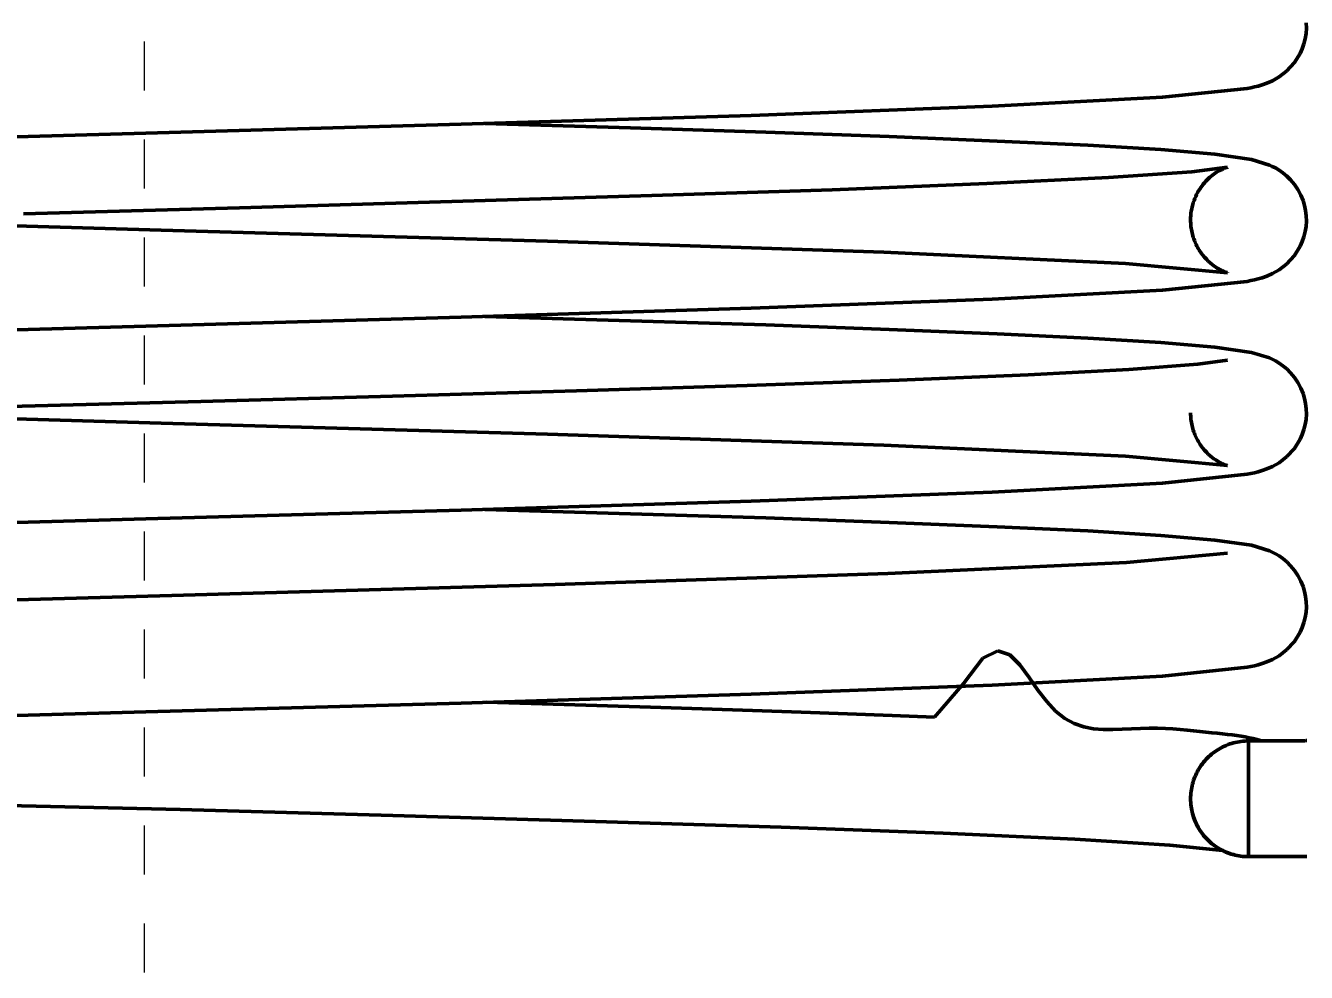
# Model space of a CAD drawing. Header units: inches. Extents: x 0.8 to 17.2, y 0.6 to 12.1.
# Drawn here: x 4.828 to 7.441, y 6.167 to 8.099 of the extents above; entities that cross this region are included whole.
import ezdxf

# ---------------------------------------------------------------- set-up
doc = ezdxf.new("R2010")
doc.units = ezdxf.units.IN
doc.header["$MEASUREMENT"] = 0
doc.linetypes.add('CENTER2', pattern=[1.125, 0.75, -0.125, 0.125, -0.125])
for name, color, linetype, lineweight in [('BEMASSUNG', 7, 'Continuous', 18), ('MITTELLINIE', 7, 'CENTER2', 18), ('SICHTKANTE', 7, 'Continuous', 50)]:
    doc.layers.add(name, color=color, linetype=linetype, lineweight=lineweight)
doc.styles.add('ISO_DWG_RFN', font='arial.ttf')
doc.dimstyles.new('DWG_RFN', dxfattribs={"dimtxt": 0.137795, "dimasz": 0.11811, "dimexe": 0.049213, "dimexo": 0.031496, "dimgap": 0.031496, "dimtad": 1, "dimlfac": 25.4, "dimtxsty": 'ISO_DWG_RFN', "dimcen": 2.5, "dimclrd": 7, "dimclre": 7, "dimclrt": 7, "dimadec": 1, "dimazin": 3, "dimtfac": 1, "dimtmove": 0, "dimatfit": 3, "dimfxl": 0, "dimlwd": 18, "dimlwe": 18})

# ---------------------------------------------------------------- blocks, each defined once
blk = doc.blocks.new('*D8')
at = {"layer": 'BEMASSUNG', "color": 7, "lineweight": 18, "transparency": 16777216}
for p, q in [((8.2036, 6.9129), (8.2036, 7.6289)), ((7.4724, 6.9129), (8.2529, 6.9129)), ((8.2036, 6.6398), (8.2036, 6.7948)), ((7.4724, 6.5217), (8.2529, 6.5217))]:
    blk.add_line(p, q, dxfattribs=at)
at = {"layer": 'BEMASSUNG', "color": 7, "transparency": 16777216}
for points in [[(8.184, 6.7948), (8.2233, 6.7948), (8.2036, 6.9129)], [(8.184, 6.6398), (8.2233, 6.6398), (8.2036, 6.5217)]]:
    blk.add_solid(points, dxfattribs=at)
at = {"layer": 'Defpoints', "color": 0, "transparency": 16777216}
for p in [(7.4409, 6.9129), (8.2036, 6.9129), (7.4409, 6.5217)]:
    blk.add_point(p, dxfattribs=at)
at = {"layer": 'BEMASSUNG', "color": 7, "lineweight": 18, "transparency": 16777216, "insert": (8.0065, 7.065), "char_height": 0.137795, "attachment_point": 1, "rotation": 90, "style": 'ISO_DWG_RFN'}
blk.add_mtext('\\A1;{P 5,00}', dxfattribs=at)

msp = doc.modelspace()

# ---------------------------------------------------------------- linework, layer by layer
at = {"layer": 'MITTELLINIE', "ltscale": 0.089822}
msp.add_line((5.07087, 6.16732), (5.07087, 9.19882), dxfattribs=at)
at = {"layer": 'SICHTKANTE'}
for p, q in [((7.44065, 8.10481), (7.44092, 8.09402)), ((7.44022, 8.08326), (7.43855, 8.07264)), ((7.44092, 8.09402), (7.44022, 8.08326)), ((7.4325, 8.05226), (7.42823, 8.04272)), ((7.43597, 8.06227), (7.4325, 8.05226)), ((7.43855, 8.07264), (7.43597, 8.06227)), ((7.41649, 8.02379), (7.4006, 8.00663)), ((7.42823, 8.04272), (7.41649, 8.02379)), ((7.38513, 7.99471), (7.37156, 7.98699)), ((7.4006, 8.00663), (7.38513, 7.99471)), ((7.31994, 7.97116), (7.14743, 7.95315)), ((7.32732, 7.97265), (7.31994, 7.97116)), ((7.33478, 7.97416), (7.32732, 7.97265)), ((7.34243, 7.97614), (7.33478, 7.97416)), ((7.3507, 7.97868), (7.34243, 7.97614)), ((7.36019, 7.98205), (7.3507, 7.97868)), ((7.37156, 7.98699), (7.36019, 7.98205)), ((7.14743, 7.95315), (6.79974, 7.9347)), ((6.79974, 7.9347), (6.30846, 7.91624)), ((5.71685, 7.89812), (5.07344, 7.88002)), ((6.30846, 7.91624), (5.71685, 7.89812)), ((5.76497, 7.89951), (6.06207, 7.89059)), ((6.06207, 7.89059), (6.33859, 7.88217)), ((5.07344, 7.88002), (4.4292, 7.8617)), ((6.33859, 7.88217), (6.59019, 7.87287)), ((6.59019, 7.87287), (6.81028, 7.86393)), ((6.81028, 7.86393), (6.99522, 7.85549)), ((6.99522, 7.85549), (7.14406, 7.84631)), ((7.14406, 7.84631), (7.25418, 7.83683)), ((7.25418, 7.83683), (7.32915, 7.82637)), ((7.32915, 7.82637), (7.36546, 7.81493)), ((7.36546, 7.81493), (7.37136, 7.81222)), ((7.37136, 7.81222), (7.37794, 7.80884)), ((7.03715, 7.78914), (6.78906, 7.77698)), ((7.20719, 7.80117), (7.03715, 7.78914)), ((7.28021, 7.81035), (7.20719, 7.80117)), ((7.2383, 7.78438), (7.24089, 7.7869)), ((7.24089, 7.7869), (7.24347, 7.78925)), ((7.24347, 7.78925), (7.24601, 7.79143)), ((7.24601, 7.79143), (7.24917, 7.79397)), ((7.24917, 7.79397), (7.25221, 7.79624)), ((7.25221, 7.79624), (7.25511, 7.79825)), ((7.25511, 7.79825), (7.25786, 7.80003)), ((7.25786, 7.80003), (7.26044, 7.8016)), ((7.26044, 7.8016), (7.26283, 7.80296)), ((7.26283, 7.80296), (7.26505, 7.80416)), ((7.26505, 7.80416), (7.26708, 7.80519)), ((7.26708, 7.80519), (7.26894, 7.80607)), ((7.26894, 7.80607), (7.27062, 7.80684)), ((7.27062, 7.80684), (7.27213, 7.80749)), ((7.27213, 7.80749), (7.27348, 7.80804)), ((7.27348, 7.80804), (7.27469, 7.80851)), ((7.27469, 7.80851), (7.27575, 7.80891)), ((7.27575, 7.80891), (7.27667, 7.80924)), ((7.27667, 7.80924), (7.27747, 7.80952)), ((7.27747, 7.80952), (7.27816, 7.80974)), ((7.27816, 7.80974), (7.27873, 7.80993)), ((7.27873, 7.80993), (7.2792, 7.81007)), ((7.2792, 7.81007), (7.27958, 7.81018)), ((7.27958, 7.81018), (7.27986, 7.81026)), ((7.27986, 7.81026), (7.28005, 7.81031)), ((7.28005, 7.81031), (7.28017, 7.81034)), ((7.28017, 7.81034), (7.28021, 7.81035)), ((7.37794, 7.80884), (7.38513, 7.80454)), ((7.38513, 7.80454), (7.39282, 7.79911)), ((7.39282, 7.79911), (7.4008, 7.79243)), ((7.4008, 7.79243), (7.40884, 7.78445)), ((6.47386, 7.76461), (6.10544, 7.75244)), ((6.78906, 7.77698), (6.47386, 7.76461)), ((7.21902, 7.75859), (7.22115, 7.76231)), ((7.22115, 7.76231), (7.22338, 7.7659)), ((7.22338, 7.7659), (7.22571, 7.76936)), ((7.22571, 7.76936), (7.22812, 7.77267)), ((7.22812, 7.77267), (7.2306, 7.77583)), ((7.2306, 7.77583), (7.23314, 7.77884)), ((7.23314, 7.77884), (7.23571, 7.78169)), ((7.23571, 7.78169), (7.2383, 7.78438)), ((7.40884, 7.78445), (7.41662, 7.77517)), ((7.41662, 7.77517), (7.42379, 7.76468)), ((7.42379, 7.76468), (7.42991, 7.75312)), ((5.69743, 7.74015), (5.26494, 7.72788)), ((6.10544, 7.75244), (5.69743, 7.74015)), ((7.2079, 7.72974), (7.20903, 7.7341)), ((7.20903, 7.7341), (7.21032, 7.7384)), ((7.21032, 7.7384), (7.21177, 7.74262)), ((7.21177, 7.74262), (7.21337, 7.74676)), ((7.21337, 7.74676), (7.21512, 7.75081)), ((7.21512, 7.75081), (7.217, 7.75476)), ((7.217, 7.75476), (7.21902, 7.75859)), ((7.42991, 7.75312), (7.43417, 7.7425)), ((7.43417, 7.7425), (7.43724, 7.73231)), ((5.26494, 7.72788), (4.82393, 7.7156)), ((7.20473, 7.70276), (7.20482, 7.70731)), ((7.20482, 7.70731), (7.20508, 7.71185)), ((7.20508, 7.71185), (7.20553, 7.71637)), ((7.20553, 7.71637), (7.20614, 7.72087)), ((7.20614, 7.72087), (7.20693, 7.72533)), ((7.20693, 7.72533), (7.2079, 7.72974)), ((7.43724, 7.73231), (7.43942, 7.72181)), ((7.43942, 7.72181), (7.44065, 7.71111)), ((7.44065, 7.71111), (7.44092, 7.70032)), ((4.31292, 7.70452), (5.10466, 7.68215)), ((5.10466, 7.68215), (5.89307, 7.65951)), ((7.20477, 7.69947), (7.20473, 7.70276)), ((7.20491, 7.69618), (7.20477, 7.69947)), ((7.20515, 7.6929), (7.20491, 7.69618)), ((7.20547, 7.68962), (7.20515, 7.6929)), ((7.20589, 7.68636), (7.20547, 7.68962)), ((7.20639, 7.68312), (7.20589, 7.68636)), ((7.20699, 7.6799), (7.20639, 7.68312)), ((7.44022, 7.68956), (7.43856, 7.67894)), ((7.44092, 7.70032), (7.44022, 7.68956)), ((5.89307, 7.65951), (6.57921, 7.63707)), ((7.20768, 7.6767), (7.20699, 7.6799)), ((7.20845, 7.67353), (7.20768, 7.6767)), ((7.20932, 7.67039), (7.20845, 7.67353)), ((7.21026, 7.66729), (7.20932, 7.67039)), ((7.21129, 7.66423), (7.21026, 7.66729)), ((7.2124, 7.6612), (7.21129, 7.66423)), ((7.21359, 7.65823), (7.2124, 7.6612)), ((7.21485, 7.6553), (7.21359, 7.65823)), ((7.21619, 7.65242), (7.21485, 7.6553)), ((7.4325, 7.65855), (7.42824, 7.64902)), ((7.43597, 7.66857), (7.4325, 7.65855)), ((7.43856, 7.67894), (7.43597, 7.66857)), ((6.57921, 7.63707), (7.07181, 7.61423)), ((7.21759, 7.6496), (7.21619, 7.65242)), ((7.21906, 7.64684), (7.21759, 7.6496)), ((7.22059, 7.64414), (7.21906, 7.64684)), ((7.22218, 7.6415), (7.22059, 7.64414)), ((7.22382, 7.63894), (7.22218, 7.6415)), ((7.22551, 7.63644), (7.22382, 7.63894)), ((7.22724, 7.63402), (7.22551, 7.63644)), ((7.22902, 7.63168), (7.22724, 7.63402)), ((7.23289, 7.62695), (7.22902, 7.63168)), ((7.41649, 7.63009), (7.4006, 7.61293)), ((7.42824, 7.64902), (7.41649, 7.63009)), ((7.07181, 7.61423), (7.28021, 7.59516)), ((7.23688, 7.62258), (7.23289, 7.62695)), ((7.24089, 7.61861), (7.23688, 7.62258)), ((7.24486, 7.61505), (7.24089, 7.61861)), ((7.24872, 7.6119), (7.24486, 7.61505)), ((7.25242, 7.60913), (7.24872, 7.6119)), ((7.25591, 7.60673), (7.25242, 7.60913)), ((7.25917, 7.60467), (7.25591, 7.60673)), ((7.26217, 7.60291), (7.25917, 7.60467)), ((7.26491, 7.60143), (7.26217, 7.60291)), ((7.4006, 7.61293), (7.38514, 7.60101)), ((7.31994, 7.57746), (7.14743, 7.55945)), ((7.26738, 7.60018), (7.26491, 7.60143)), ((7.26958, 7.59914), (7.26738, 7.60018)), ((7.27153, 7.59828), (7.26958, 7.59914)), ((7.27324, 7.59757), (7.27153, 7.59828)), ((7.27472, 7.59698), (7.27324, 7.59757)), ((7.27599, 7.59651), (7.27472, 7.59698)), ((7.27707, 7.59613), (7.27599, 7.59651)), ((7.27797, 7.59583), (7.27707, 7.59613)), ((7.27869, 7.5956), (7.27797, 7.59583)), ((7.27926, 7.59543), (7.27869, 7.5956)), ((7.27968, 7.5953), (7.27926, 7.59543)), ((7.27997, 7.59522), (7.27968, 7.5953)), ((7.28014, 7.59518), (7.27997, 7.59522)), ((7.28021, 7.59516), (7.28014, 7.59518)), ((7.32732, 7.57895), (7.31994, 7.57746)), ((7.33478, 7.58046), (7.32732, 7.57895)), ((7.34244, 7.58244), (7.33478, 7.58046)), ((7.3507, 7.58498), (7.34244, 7.58244)), ((7.36019, 7.58835), (7.3507, 7.58498)), ((7.37156, 7.59329), (7.36019, 7.58835)), ((7.38514, 7.60101), (7.37156, 7.59329)), ((7.14743, 7.55945), (6.79975, 7.541)), ((6.79975, 7.541), (6.30846, 7.52254)), ((5.71686, 7.50442), (5.07345, 7.48632)), ((6.30846, 7.52254), (5.71686, 7.50442)), ((5.76497, 7.50581), (6.06207, 7.49689)), ((5.07345, 7.48632), (4.42921, 7.468)), ((6.06207, 7.49689), (6.33859, 7.48847)), ((6.33859, 7.48847), (6.59019, 7.47917)), ((6.59019, 7.47917), (6.81028, 7.47023)), ((6.81028, 7.47023), (6.99521, 7.46179)), ((6.99521, 7.46179), (7.14405, 7.45261)), ((7.14405, 7.45261), (7.25418, 7.44313)), ((7.25418, 7.44313), (7.32914, 7.43267)), ((7.32914, 7.43267), (7.36546, 7.42123)), ((7.36546, 7.42123), (7.37136, 7.41852)), ((7.07868, 7.3979), (6.87309, 7.38706)), ((7.21976, 7.40869), (7.07868, 7.3979)), ((7.28021, 7.41665), (7.21976, 7.40869)), ((7.27928, 7.41639), (7.27932, 7.4164)), ((7.27932, 7.4164), (7.27935, 7.41642)), ((7.27935, 7.41642), (7.27939, 7.41643)), ((7.27939, 7.41643), (7.27943, 7.41644)), ((7.27943, 7.41644), (7.27947, 7.41645)), ((7.27947, 7.41645), (7.2795, 7.41646)), ((7.2795, 7.41646), (7.27954, 7.41647)), ((7.27954, 7.41647), (7.27957, 7.41648)), ((7.27957, 7.41648), (7.2796, 7.41649)), ((7.2796, 7.41649), (7.27963, 7.4165)), ((7.27963, 7.4165), (7.27966, 7.41651)), ((7.27966, 7.41651), (7.27969, 7.41651)), ((7.27969, 7.41651), (7.27972, 7.41652)), ((7.27972, 7.41652), (7.27975, 7.41653)), ((7.27975, 7.41653), (7.27978, 7.41654)), ((7.27978, 7.41654), (7.2798, 7.41654)), ((7.2798, 7.41654), (7.27983, 7.41655)), ((7.27983, 7.41655), (7.27985, 7.41656)), ((7.27985, 7.41656), (7.27988, 7.41656)), ((7.27988, 7.41656), (7.2799, 7.41657)), ((7.2799, 7.41657), (7.27992, 7.41658)), ((7.27992, 7.41658), (7.27994, 7.41658)), ((7.27994, 7.41658), (7.27996, 7.41659)), ((7.27996, 7.41659), (7.27998, 7.41659)), ((7.27998, 7.41659), (7.28, 7.4166)), ((7.28, 7.4166), (7.28002, 7.4166)), ((7.28002, 7.4166), (7.28004, 7.41661)), ((7.28004, 7.41661), (7.28005, 7.41661)), ((7.28005, 7.41661), (7.28007, 7.41661)), ((7.28007, 7.41661), (7.28008, 7.41662)), ((7.28008, 7.41662), (7.28009, 7.41662)), ((7.28009, 7.41662), (7.28011, 7.41662)), ((7.28011, 7.41662), (7.28012, 7.41663)), ((7.28012, 7.41663), (7.28013, 7.41663)), ((7.28013, 7.41663), (7.28014, 7.41663)), ((7.28014, 7.41663), (7.28015, 7.41664)), ((7.28015, 7.41664), (7.28016, 7.41664)), ((7.28016, 7.41664), (7.28017, 7.41664)), ((7.28017, 7.41664), (7.28017, 7.41664)), ((7.28017, 7.41664), (7.28018, 7.41664)), ((7.28018, 7.41664), (7.28019, 7.41665)), ((7.28019, 7.41665), (7.28019, 7.41665)), ((7.28019, 7.41665), (7.2802, 7.41665)), ((7.2802, 7.41665), (7.2802, 7.41665)), ((7.2802, 7.41665), (7.2802, 7.41665)), ((7.2802, 7.41665), (7.2802, 7.41665)), ((7.2802, 7.41665), (7.28021, 7.41665)), ((7.28021, 7.41665), (7.28021, 7.41665)), ((7.37136, 7.41852), (7.37794, 7.41514)), ((7.37794, 7.41514), (7.38513, 7.41084)), ((7.38513, 7.41084), (7.39282, 7.40541)), ((7.39282, 7.40541), (7.4008, 7.39873)), ((7.4008, 7.39873), (7.40884, 7.39075)), ((6.61037, 7.37597), (6.30007, 7.36495)), ((6.87309, 7.38706), (6.61037, 7.37597)), ((7.40884, 7.39075), (7.41662, 7.38147)), ((7.41662, 7.38147), (7.42379, 7.37098)), ((7.42379, 7.37098), (7.42991, 7.35942)), ((5.57703, 7.34294), (5.18594, 7.33205)), ((5.95235, 7.35405), (5.57703, 7.34294)), ((6.30007, 7.36495), (5.95235, 7.35405)), ((7.42991, 7.35942), (7.43417, 7.3488)), ((7.43417, 7.3488), (7.43724, 7.33861)), ((5.18594, 7.33205), (4.79562, 7.32204)), ((7.43724, 7.33861), (7.43942, 7.32811)), ((7.43942, 7.32811), (7.44065, 7.31741)), ((7.44065, 7.31741), (7.44092, 7.30662)), ((4.31292, 7.31082), (5.10466, 7.28845)), ((7.20477, 7.30577), (7.20473, 7.30906)), ((7.20491, 7.30248), (7.20477, 7.30577)), ((7.20514, 7.2992), (7.20491, 7.30248)), ((7.20547, 7.29592), (7.20514, 7.2992)), ((7.20589, 7.29266), (7.20547, 7.29592)), ((7.20639, 7.28942), (7.20589, 7.29266)), ((7.20699, 7.2862), (7.20639, 7.28942)), ((7.44022, 7.29586), (7.43855, 7.28524)), ((7.44092, 7.30662), (7.44022, 7.29586)), ((5.10466, 7.28845), (5.89307, 7.2658)), ((5.89307, 7.2658), (6.57921, 7.24337)), ((7.20768, 7.283), (7.20699, 7.2862)), ((7.20845, 7.27983), (7.20768, 7.283)), ((7.20932, 7.27669), (7.20845, 7.27983)), ((7.21026, 7.27359), (7.20932, 7.27669)), ((7.21129, 7.27053), (7.21026, 7.27359)), ((7.2124, 7.2675), (7.21129, 7.27053)), ((7.21359, 7.26453), (7.2124, 7.2675)), ((7.21485, 7.2616), (7.21359, 7.26453)), ((7.4325, 7.26485), (7.42824, 7.25531)), ((7.43597, 7.27487), (7.4325, 7.26485)), ((7.43855, 7.28524), (7.43597, 7.27487)), ((6.57921, 7.24337), (7.0718, 7.22052)), ((7.21619, 7.25872), (7.21485, 7.2616)), ((7.21759, 7.2559), (7.21619, 7.25872)), ((7.21906, 7.25314), (7.21759, 7.2559)), ((7.22059, 7.25044), (7.21906, 7.25314)), ((7.22218, 7.2478), (7.22059, 7.25044)), ((7.22382, 7.24524), (7.22218, 7.2478)), ((7.22551, 7.24274), (7.22382, 7.24524)), ((7.22724, 7.24032), (7.22551, 7.24274)), ((7.22902, 7.23798), (7.22724, 7.24032)), ((7.23289, 7.23325), (7.22902, 7.23798)), ((7.42824, 7.25531), (7.41649, 7.23638)), ((7.0718, 7.22052), (7.28021, 7.20146)), ((7.23688, 7.22888), (7.23289, 7.23325)), ((7.24089, 7.22491), (7.23688, 7.22888)), ((7.24486, 7.22135), (7.24089, 7.22491)), ((7.24872, 7.2182), (7.24486, 7.22135)), ((7.25241, 7.21543), (7.24872, 7.2182)), ((7.25591, 7.21303), (7.25241, 7.21543)), ((7.25917, 7.21097), (7.25591, 7.21303)), ((7.26217, 7.20921), (7.25917, 7.21097)), ((7.4006, 7.21923), (7.38513, 7.20731)), ((7.41649, 7.23638), (7.4006, 7.21923)), ((7.26491, 7.20773), (7.26217, 7.20921)), ((7.26738, 7.20648), (7.26491, 7.20773)), ((7.26958, 7.20544), (7.26738, 7.20648)), ((7.27153, 7.20458), (7.26958, 7.20544)), ((7.27324, 7.20387), (7.27153, 7.20458)), ((7.27472, 7.20328), (7.27324, 7.20387)), ((7.27599, 7.20281), (7.27472, 7.20328)), ((7.27707, 7.20243), (7.27599, 7.20281)), ((7.27796, 7.20213), (7.27707, 7.20243)), ((7.27869, 7.2019), (7.27796, 7.20213)), ((7.27926, 7.20173), (7.27869, 7.2019)), ((7.27968, 7.2016), (7.27926, 7.20173)), ((7.27997, 7.20152), (7.27968, 7.2016)), ((7.28014, 7.20148), (7.27997, 7.20152)), ((7.28021, 7.20146), (7.28014, 7.20148)), ((7.32732, 7.18525), (7.31994, 7.18376)), ((7.33478, 7.18676), (7.32732, 7.18525)), ((7.34244, 7.18874), (7.33478, 7.18676)), ((7.3507, 7.19128), (7.34244, 7.18874)), ((7.36019, 7.19465), (7.3507, 7.19128)), ((7.37156, 7.19959), (7.36019, 7.19465)), ((7.38513, 7.20731), (7.37156, 7.19959)), ((7.14743, 7.16575), (6.79975, 7.1473)), ((7.31994, 7.18376), (7.14743, 7.16575)), ((6.79975, 7.1473), (6.30846, 7.12884)), ((5.71686, 7.11072), (5.07345, 7.09262)), ((6.30846, 7.12884), (5.71686, 7.11072)), ((5.76497, 7.11211), (6.06207, 7.10319)), ((5.07345, 7.09262), (4.42921, 7.0743)), ((6.06207, 7.10319), (6.33859, 7.09477)), ((6.33859, 7.09477), (6.59019, 7.08547)), ((6.59019, 7.08547), (6.81028, 7.07653)), ((6.81028, 7.07653), (6.99521, 7.06809)), ((6.99521, 7.06809), (7.14405, 7.05891)), ((7.14405, 7.05891), (7.25418, 7.04943)), ((7.25418, 7.04943), (7.32914, 7.03897)), ((7.32914, 7.03897), (7.36546, 7.02753)), ((6.5873, 6.98134), (7.07427, 7.00404)), ((7.07427, 7.00404), (7.28021, 7.02295)), ((7.36546, 7.02753), (7.37136, 7.02482)), ((7.37136, 7.02482), (7.37794, 7.02144)), ((7.37794, 7.02144), (7.38513, 7.01714)), ((7.38513, 7.01714), (7.39282, 7.01171)), ((7.39282, 7.01171), (7.4008, 7.00503)), ((7.4008, 7.00503), (7.40884, 6.99705)), ((5.90824, 6.95906), (6.5873, 6.98134)), ((7.40884, 6.99705), (7.41662, 6.98777)), ((7.41662, 6.98777), (7.42379, 6.97728)), ((7.42379, 6.97728), (7.42991, 6.96572)), ((5.12633, 6.93656), (5.90824, 6.95906)), ((7.42991, 6.96572), (7.43417, 6.9551)), ((7.43417, 6.9551), (7.43724, 6.94491)), ((4.33854, 6.91434), (5.12633, 6.93656)), ((7.43724, 6.94491), (7.43942, 6.93441)), ((7.43942, 6.93441), (7.44065, 6.92371)), ((7.44065, 6.92371), (7.44092, 6.91292)), ((7.44022, 6.90216), (7.43855, 6.89154)), ((7.44092, 6.91292), (7.44022, 6.90216)), ((7.43597, 6.88116), (7.4325, 6.87115)), ((7.43855, 6.89154), (7.43597, 6.88116)), ((7.42823, 6.86161), (7.41649, 6.84268)), ((7.4325, 6.87115), (7.42823, 6.86161)), ((6.81134, 6.82336), (6.78111, 6.80885)), ((6.83569, 6.81524), (6.81134, 6.82336)), ((7.4006, 6.82553), (7.38513, 6.81361)), ((7.41649, 6.84268), (7.4006, 6.82553)), ((6.78111, 6.80885), (6.74189, 6.75738)), ((6.85647, 6.79483), (6.83569, 6.81524)), ((6.87531, 6.76931), (6.85647, 6.79483)), ((7.33478, 6.79306), (7.32732, 6.79155)), ((7.34243, 6.79504), (7.33478, 6.79306)), ((7.3507, 6.79758), (7.34243, 6.79504)), ((7.36019, 6.80095), (7.3507, 6.79758)), ((7.37156, 6.80588), (7.36019, 6.80095)), ((7.38513, 6.81361), (7.37156, 6.80588)), ((7.14743, 6.77205), (6.79974, 6.7536)), ((6.89334, 6.74343), (6.87531, 6.76931)), ((7.31994, 6.79006), (7.14743, 6.77205)), ((7.32732, 6.79155), (7.31994, 6.79006)), ((6.79974, 6.7536), (6.30846, 6.73514)), ((6.74189, 6.75738), (6.6823, 6.68838)), ((6.91127, 6.72002), (6.89334, 6.74343)), ((5.71686, 6.71702), (5.07344, 6.69892)), ((6.30846, 6.73514), (5.71686, 6.71702)), ((5.88219, 6.71511), (5.76837, 6.71851)), ((5.99374, 6.71172), (5.88219, 6.71511)), ((6.92949, 6.70059), (6.91127, 6.72002)), ((5.07344, 6.69892), (4.42921, 6.6806)), ((6.10267, 6.70834), (5.99374, 6.71172)), ((6.20862, 6.705), (6.10267, 6.70834)), ((6.31122, 6.70169), (6.20862, 6.705)), ((6.41016, 6.6984), (6.31122, 6.70169)), ((6.50513, 6.69513), (6.41016, 6.6984)), ((6.59589, 6.69182), (6.50513, 6.69513)), ((6.6823, 6.68838), (6.59589, 6.69182)), ((6.94818, 6.68563), (6.92949, 6.70059)), ((6.96735, 6.675), (6.94818, 6.68563)), ((6.9869, 6.66816), (6.96735, 6.675)), ((7.00667, 6.66437), (6.9869, 6.66816)), ((7.02649, 6.66281), (7.00667, 6.66437)), ((7.04615, 6.66271), (7.02649, 6.66281)), ((7.06548, 6.66341), (7.04615, 6.66271)), ((7.08434, 6.66438), (7.06548, 6.66341)), ((7.10261, 6.66523), (7.08434, 6.66438)), ((7.12021, 6.66572), (7.10261, 6.66523)), ((7.1371, 6.66574), (7.12021, 6.66572)), ((7.15325, 6.66527), (7.1371, 6.66574)), ((7.16868, 6.66439), (7.15325, 6.66527)), ((7.18341, 6.6632), (7.16868, 6.66439)), ((7.19747, 6.66182), (7.18341, 6.6632)), ((7.21091, 6.66037), (7.19747, 6.66182)), ((7.22376, 6.65894), (7.21091, 6.66037)), ((7.23606, 6.65759), (7.22376, 6.65894)), ((7.24783, 6.65636), (7.23606, 6.65759)), ((7.25909, 6.65522), (7.24783, 6.65636)), ((7.26983, 6.65413), (7.25909, 6.65522)), ((7.28007, 6.65304), (7.26983, 6.65413)), ((7.2898, 6.6519), (7.28007, 6.65304)), ((7.29904, 6.65064), (7.2898, 6.6519)), ((7.29218, 6.63567), (7.29594, 6.63662)), ((7.29594, 6.63662), (7.29973, 6.63744)), ((7.30783, 6.64926), (7.29904, 6.65064)), ((7.29973, 6.63744), (7.30355, 6.63813)), ((7.30355, 6.63813), (7.30738, 6.6387)), ((7.30738, 6.6387), (7.31123, 6.63915)), ((7.31624, 6.64774), (7.30783, 6.64926)), ((7.31123, 6.63915), (7.31509, 6.63946)), ((7.31509, 6.63946), (7.31896, 6.63965)), ((7.32439, 6.64609), (7.31624, 6.64774)), ((7.31896, 6.63965), (7.32283, 6.63972)), ((7.32283, 6.63976), (7.43307, 6.63976)), ((7.32283, 6.63972), (7.32283, 6.6394)), ((7.32283, 6.6394), (7.32283, 6.63909)), ((7.32283, 6.63909), (7.32283, 6.63878)), ((7.32283, 6.63878), (7.32283, 6.63822)), ((7.32283, 6.63822), (7.32283, 6.6375)), ((7.32283, 6.6375), (7.32283, 6.63677)), ((7.32283, 6.63677), (7.32283, 6.63598)), ((7.33249, 6.64429), (7.32439, 6.64609)), ((7.34083, 6.64226), (7.33249, 6.64429)), ((7.34982, 6.63976), (7.34083, 6.64226)), ((7.43307, 6.63976), (7.43436, 6.63978)), ((7.43436, 6.63978), (7.43564, 6.63985)), ((7.43564, 6.63985), (7.43693, 6.63995)), ((7.43693, 6.63995), (7.43821, 6.6401)), ((7.43821, 6.6401), (7.43948, 6.64029)), ((7.43948, 6.64029), (7.44075, 6.64052)), ((7.44075, 6.64052), (7.44201, 6.64079)), ((7.24189, 6.60763), (7.24476, 6.61024)), ((7.24476, 6.61024), (7.24771, 6.61276)), ((7.24771, 6.61276), (7.25074, 6.61517)), ((7.25074, 6.61517), (7.25385, 6.61749)), ((7.25385, 6.61749), (7.25704, 6.6197)), ((7.25704, 6.6197), (7.26029, 6.62181)), ((7.26029, 6.62181), (7.26362, 6.62381)), ((7.26362, 6.62381), (7.267, 6.62569)), ((7.267, 6.62569), (7.27045, 6.62747)), ((7.27045, 6.62747), (7.27395, 6.62913)), ((7.27395, 6.62913), (7.27751, 6.63068)), ((7.27751, 6.63068), (7.28112, 6.63211)), ((7.28112, 6.63211), (7.28477, 6.63342)), ((7.28477, 6.63342), (7.28846, 6.63461)), ((7.28846, 6.63461), (7.29218, 6.63567)), ((7.32283, 6.63598), (7.32283, 6.63485)), ((7.32283, 6.63485), (7.32283, 6.63371)), ((7.32283, 6.63371), (7.32283, 6.63258)), ((7.32283, 6.63258), (7.32283, 6.63117)), ((7.32283, 6.63117), (7.32283, 6.62964)), ((7.32283, 6.62964), (7.32283, 6.62812)), ((7.32283, 6.62812), (7.32283, 6.62649)), ((7.32283, 6.62649), (7.32283, 6.62459)), ((7.32283, 6.62459), (7.32283, 6.62269)), ((7.32283, 6.62269), (7.32283, 6.62079)), ((7.32283, 6.62079), (7.32283, 6.61859)), ((7.32283, 6.61859), (7.32283, 6.61635)), ((7.32283, 6.61635), (7.32283, 6.6141)), ((7.32283, 6.6141), (7.32283, 6.61171)), ((7.32283, 6.61171), (7.32283, 6.60914)), ((7.22235, 6.58371), (7.22444, 6.58696)), ((7.22444, 6.58696), (7.22663, 6.59015)), ((7.22663, 6.59015), (7.22893, 6.59327)), ((7.22893, 6.59327), (7.23133, 6.59631)), ((7.23133, 6.59631), (7.23383, 6.59926)), ((7.23383, 6.59926), (7.23642, 6.60214)), ((7.23642, 6.60214), (7.23911, 6.60493)), ((7.23911, 6.60493), (7.24189, 6.60763)), ((7.32283, 6.60914), (7.32283, 6.60657)), ((7.32283, 6.60657), (7.32283, 6.604)), ((7.32283, 6.604), (7.32283, 6.60114)), ((7.32283, 6.60114), (7.32283, 6.59828)), ((7.32283, 6.59828), (7.32283, 6.59541)), ((7.32283, 6.59541), (7.32283, 6.59241)), ((7.32283, 6.59241), (7.32283, 6.58929)), ((7.32283, 6.58929), (7.32283, 6.58617)), ((7.32283, 6.58617), (7.32283, 6.58302)), ((7.20972, 6.55564), (7.21089, 6.55931)), ((7.21089, 6.55931), (7.21218, 6.56294)), ((7.21218, 6.56294), (7.21359, 6.56653)), ((7.21359, 6.56653), (7.21511, 6.57007)), ((7.21511, 6.57007), (7.21675, 6.57356)), ((7.21675, 6.57356), (7.21851, 6.577)), ((7.21851, 6.577), (7.22038, 6.58039)), ((7.22038, 6.58039), (7.22235, 6.58371)), ((7.32283, 6.58302), (7.32283, 6.57968)), ((7.32283, 6.57968), (7.32283, 6.57634)), ((7.32283, 6.57634), (7.32283, 6.57301)), ((7.32283, 6.57301), (7.32283, 6.56954)), ((7.32283, 6.56954), (7.32283, 6.56602)), ((7.32283, 6.56602), (7.32283, 6.56251)), ((7.32283, 6.56251), (7.32283, 6.55895)), ((7.32283, 6.55895), (7.32283, 6.5553)), ((7.20497, 6.52928), (7.20528, 6.53309)), ((7.20528, 6.53309), (7.20571, 6.53689)), ((7.20571, 6.53689), (7.20627, 6.54068)), ((7.20627, 6.54068), (7.20695, 6.54445)), ((7.20695, 6.54445), (7.20775, 6.54821)), ((7.20775, 6.54821), (7.20868, 6.55194)), ((7.20868, 6.55194), (7.20972, 6.55564)), ((7.32283, 6.5553), (7.32283, 6.55165)), ((7.32283, 6.55165), (7.32283, 6.548)), ((7.32283, 6.548), (7.32283, 6.54427)), ((7.32283, 6.54427), (7.32283, 6.54053)), ((7.32283, 6.54053), (7.32283, 6.53678)), ((7.32283, 6.53678), (7.32283, 6.53302)), ((7.32283, 6.53302), (7.32283, 6.52923)), ((5.14388, 6.49977), (4.72348, 6.50965)), ((7.20472, 6.52165), (7.20479, 6.52547)), ((7.20479, 6.51784), (7.20472, 6.52165)), ((7.20479, 6.52547), (7.20497, 6.52928)), ((7.20497, 6.51403), (7.20479, 6.51784)), ((7.20528, 6.51022), (7.20497, 6.51403)), ((7.20571, 6.50642), (7.20528, 6.51022)), ((7.20627, 6.50263), (7.20571, 6.50642)), ((7.32283, 6.52923), (7.32283, 6.52544)), ((7.32283, 6.52544), (7.32283, 6.52165)), ((7.32283, 6.52165), (7.32283, 6.5178)), ((7.32283, 6.5178), (7.32283, 6.51394)), ((7.32283, 6.51394), (7.32283, 6.51008)), ((7.32283, 6.51008), (7.32283, 6.50625)), ((7.32283, 6.50625), (7.32283, 6.50244)), ((5.5771, 6.48777), (5.14388, 6.49977)), ((5.99103, 6.47549), (5.5771, 6.48777)), ((7.20695, 6.49885), (7.20627, 6.50263)), ((7.20775, 6.4951), (7.20695, 6.49885)), ((7.20868, 6.49137), (7.20775, 6.4951)), ((7.20972, 6.48767), (7.20868, 6.49137)), ((7.21089, 6.484), (7.20972, 6.48767)), ((7.21218, 6.48037), (7.21089, 6.484)), ((7.21359, 6.47678), (7.21218, 6.48037)), ((7.32283, 6.50244), (7.32283, 6.49864)), ((7.32283, 6.49864), (7.32283, 6.49484)), ((7.32283, 6.49484), (7.32283, 6.49113)), ((7.32283, 6.49113), (7.32283, 6.48742)), ((7.32283, 6.48742), (7.32283, 6.4837)), ((7.32283, 6.4837), (7.32283, 6.48009)), ((7.32283, 6.48009), (7.32283, 6.47653)), ((6.36985, 6.46342), (5.99103, 6.47549)), ((6.70022, 6.45117), (6.36985, 6.46342)), ((7.21511, 6.47324), (7.21359, 6.47678)), ((7.21675, 6.46974), (7.21511, 6.47324)), ((7.21851, 6.4663), (7.21675, 6.46974)), ((7.22038, 6.46292), (7.21851, 6.4663)), ((7.22235, 6.4596), (7.22038, 6.46292)), ((7.22444, 6.45634), (7.22235, 6.4596)), ((7.22663, 6.45316), (7.22444, 6.45634)), ((7.32283, 6.47653), (7.32283, 6.47296)), ((7.32283, 6.47296), (7.32283, 6.46944)), ((7.32283, 6.46944), (7.32283, 6.46606)), ((7.32283, 6.46606), (7.32283, 6.46268)), ((7.32283, 6.46268), (7.32283, 6.4593)), ((7.32283, 6.4593), (7.32283, 6.45611)), ((7.32283, 6.45611), (7.32283, 6.45296)), ((6.96836, 6.43899), (6.70022, 6.45117)), ((7.16253, 6.42704), (6.96836, 6.43899)), ((7.22893, 6.45004), (7.22663, 6.45316)), ((7.23133, 6.447), (7.22893, 6.45004)), ((7.23383, 6.44404), (7.23133, 6.447)), ((7.23642, 6.44117), (7.23383, 6.44404)), ((7.23911, 6.43838), (7.23642, 6.44117)), ((7.24189, 6.43567), (7.23911, 6.43838)), ((7.24476, 6.43306), (7.24189, 6.43567)), ((7.24771, 6.43055), (7.24476, 6.43306)), ((7.25074, 6.42813), (7.24771, 6.43055)), ((7.25385, 6.42582), (7.25074, 6.42813)), ((7.32283, 6.45296), (7.32283, 6.44981)), ((7.32283, 6.44981), (7.32283, 6.44678)), ((7.32283, 6.44678), (7.32283, 6.4439)), ((7.32283, 6.4439), (7.32283, 6.44102)), ((7.32283, 6.44102), (7.32283, 6.43814)), ((7.32283, 6.43814), (7.32283, 6.43556)), ((7.32283, 6.43556), (7.32283, 6.43299)), ((7.32283, 6.43299), (7.32283, 6.43041)), ((7.32283, 6.43041), (7.32283, 6.42803)), ((7.32283, 6.42803), (7.32283, 6.4258)), ((7.2702, 6.41592), (7.16253, 6.42704)), ((7.25704, 6.42361), (7.25385, 6.42582)), ((7.26029, 6.4215), (7.25704, 6.42361)), ((7.26362, 6.4195), (7.26029, 6.4215)), ((7.267, 6.41761), (7.26362, 6.4195)), ((7.27045, 6.41584), (7.267, 6.41761)), ((7.27395, 6.41417), (7.27045, 6.41584)), ((7.27751, 6.41263), (7.27395, 6.41417)), ((7.28112, 6.4112), (7.27751, 6.41263)), ((7.28477, 6.40989), (7.28112, 6.4112)), ((7.28846, 6.4087), (7.28477, 6.40989)), ((7.29218, 6.40763), (7.28846, 6.4087)), ((7.29594, 6.40669), (7.29218, 6.40763)), ((7.29973, 6.40587), (7.29594, 6.40669)), ((7.30355, 6.40517), (7.29973, 6.40587)), ((7.30738, 6.4046), (7.30355, 6.40517)), ((7.31123, 6.40416), (7.30738, 6.4046)), ((7.31509, 6.40384), (7.31123, 6.40416)), ((7.31896, 6.40365), (7.31509, 6.40384)), ((7.32283, 6.40359), (7.31896, 6.40365)), ((7.32283, 6.4258), (7.32283, 6.42356)), ((7.32283, 6.42356), (7.32283, 6.42138)), ((7.32283, 6.42138), (7.32283, 6.41951)), ((7.32283, 6.41951), (7.32283, 6.41764)), ((7.32283, 6.41764), (7.32283, 6.41577)), ((7.32283, 6.41577), (7.32283, 6.41418)), ((7.32283, 6.41418), (7.32283, 6.41271)), ((7.32283, 6.41271), (7.32283, 6.41123)), ((7.32283, 6.41123), (7.32283, 6.40987)), ((7.32283, 6.40987), (7.32283, 6.4088)), ((7.32283, 6.4088), (7.32283, 6.40773)), ((7.32283, 6.40773), (7.32283, 6.40666)), ((7.32283, 6.40666), (7.32283, 6.40595)), ((7.32283, 6.40595), (7.32283, 6.4053)), ((7.32283, 6.4053), (7.32283, 6.40466)), ((7.32283, 6.40466), (7.32283, 6.40419)), ((7.32283, 6.40419), (7.32283, 6.40398)), ((7.32283, 6.40398), (7.32283, 6.40376)), ((7.32283, 6.40376), (7.32283, 6.40354)), ((7.32283, 6.40358), (7.32283, 6.40359)), ((7.32283, 6.40359), (7.32283, 6.40359)), ((7.32283, 6.40359), (7.32283, 6.40359)), ((7.32283, 6.40357), (7.32283, 6.40358)), ((7.32283, 6.40358), (7.32283, 6.40358)), ((7.32283, 6.40358), (7.32283, 6.40358)), ((7.32283, 6.40358), (7.32283, 6.40358)), ((7.32283, 6.40358), (7.32283, 6.40358)), ((7.32283, 6.40358), (7.32283, 6.40358)), ((7.32283, 6.40356), (7.32283, 6.40357)), ((7.32283, 6.40357), (7.32283, 6.40357)), ((7.32283, 6.40357), (7.32283, 6.40357)), ((7.32283, 6.40357), (7.32283, 6.40357)), ((7.32283, 6.40357), (7.32283, 6.40357)), ((7.32283, 6.40357), (7.32283, 6.40357)), ((7.32283, 6.40355), (7.32283, 6.40356)), ((7.32283, 6.40356), (7.32283, 6.40356)), ((7.32283, 6.40356), (7.32283, 6.40356)), ((7.32283, 6.40356), (7.32283, 6.40356)), ((7.32283, 6.40356), (7.32283, 6.40356)), ((7.32283, 6.40356), (7.32283, 6.40356)), ((7.32283, 6.40356), (7.32283, 6.40356)), ((7.32283, 6.40356), (7.32283, 6.40356)), ((7.32283, 6.40356), (7.32283, 6.40356)), ((7.32283, 6.40354), (7.32283, 6.40355)), ((7.32283, 6.40355), (7.32283, 6.40355)), ((7.32283, 6.40355), (7.32283, 6.40355)), ((7.32283, 6.40355), (7.32283, 6.40355)), ((7.32283, 6.40355), (7.32283, 6.40355)), ((7.32283, 6.40355), (7.32283, 6.40355)), ((7.32283, 6.40355), (7.32283, 6.40355)), ((7.32283, 6.40355), (7.32283, 6.40355)), ((7.32283, 6.40355), (7.32283, 6.40355)), ((7.32283, 6.40355), (7.32283, 6.40355)), ((7.32283, 6.40355), (7.32283, 6.40355)), ((7.32283, 6.40355), (7.32283, 6.40355)), ((7.32283, 6.40355), (7.32283, 6.40355)), ((7.32283, 6.40355), (7.32283, 6.40355)), ((7.32283, 6.40355), (7.32283, 6.40355)), ((7.32283, 6.40354), (7.32283, 6.40354)), ((7.32283, 6.40354), (7.32283, 6.40354)), ((7.32283, 6.40354), (7.32283, 6.40354)), ((7.32283, 6.40354), (7.32283, 6.40354)), ((7.32283, 6.40354), (7.32283, 6.40354)), ((7.32283, 6.40354), (7.32283, 6.40354)), ((7.32283, 6.40354), (7.32283, 6.40354)), ((7.32283, 6.40354), (7.32283, 6.40354)), ((7.32283, 6.40354), (7.32283, 6.40354)), ((7.32283, 6.40354), (7.43307, 6.40354)), ((7.43307, 6.40354), (7.44209, 6.40369))]:
    msp.add_line(p, q, dxfattribs=at)
msp.add_arc((7.32283, 6.52165), 0.11811, 180, 270, dxfattribs=at)

# ---------------------------------------------------------------- dimensions: what is measured, and where the dimension line sits
at = {"layer": 'BEMASSUNG', "color": 7, "lineweight": 18}
dim = msp.add_linear_dim(base=(8.20364, 6.91292), p1=(7.44094, 6.52165), p2=(7.44092, 6.91292), angle=90, text='{P <>}', dimstyle='DWG_RFN', override={"dimgap": 0.031496, "dimdec": 2, "dimlfac": 12.778934, "dimsah": 1, "dimtol": 0, "dimlim": 0, "dimtp": 0, "dimtm": 0, "dimtdec": 2, "dimtofl": 0, "dimatfit": 2}, dxfattribs=at)
dim.commit()
dim.dimension.update_dxf_attribs({"geometry": '*D8', "text_midpoint": (8.20364, 7.3312), "dimtype": 160})

doc.saveas('drawing.dxf')
